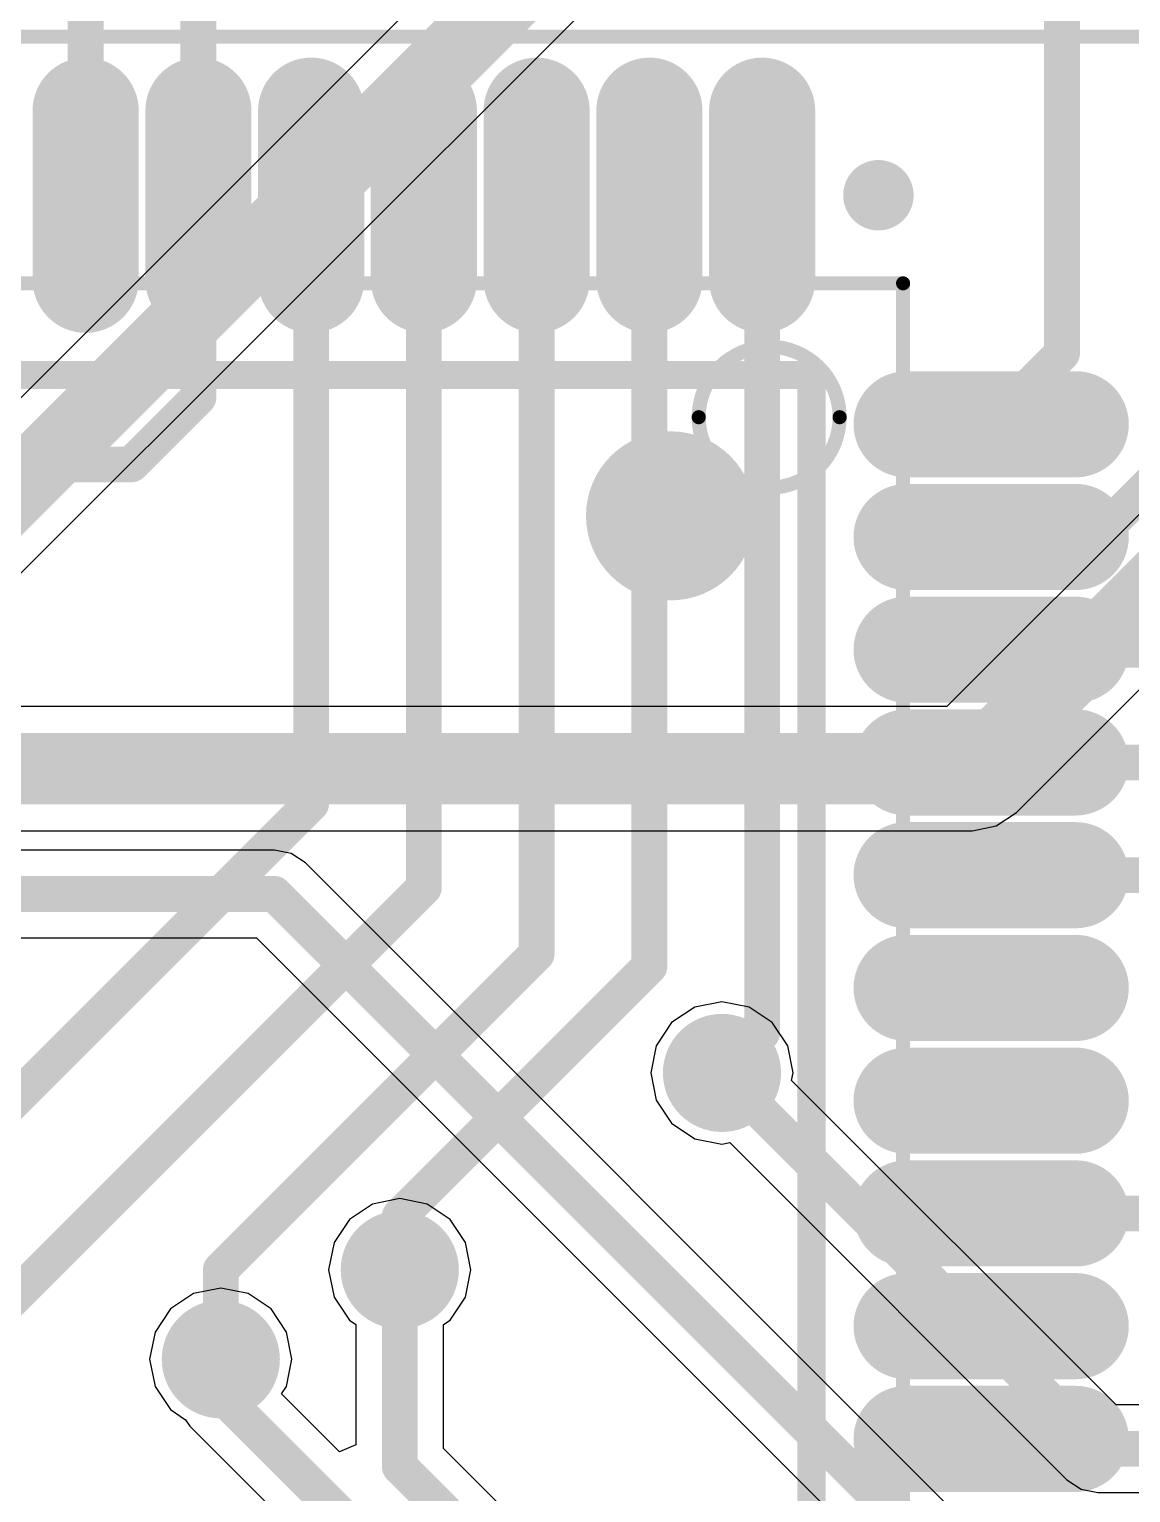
# Model space of a CAD drawing. Extents: x 6.31 to 9.67, y 3.49 to 7.65.
# Drawn here: x 8.0212 to 8.3289, y 6.6098 to 7.0186 of the extents above; entities that cross this region are included whole.
import ezdxf

# ---------------------------------------------------------------- set-up
doc = ezdxf.new("R2010")
doc.units = 0
for name, color, linetype in [('BOTTOMLAYER', 5, 'CONTINUOUS'), ('BOTTOMSOLDER', 6, 'CONTINUOUS'), ('MECHANICAL13', 56, 'CONTINUOUS'), ('MECHANICAL15', 56, 'CONTINUOUS'), ('MULTILAYER', 9, 'CONTINUOUS'), ('TOPLAYER', 1, 'CONTINUOUS'), ('TOPOVERLAY', 2, 'CONTINUOUS'), ('TOPPASTE', 8, 'CONTINUOUS'), ('TOPSOLDER', 216, 'CONTINUOUS')]:
    doc.layers.add(name, color=color, linetype=linetype)

msp = doc.modelspace()

# ---------------------------------------------------------------- linework, layer by layer
at = {"layer": 'BOTTOMLAYER'}
for p, q in [((7.99699, 6.84483), (8.25691, 7.10475)), ((8.20326, 7.10013), (7.97755, 6.87442)), ((8.41783, 6.96969), (8.27755, 6.82942)), ((8.29699, 6.79983), (8.43726, 6.94011)), ((8.27755, 6.82942), (7.68691, 6.82942)), ((8.29136, 6.79607), (8.29699, 6.79983)), ((8.29699, 6.79983), (8.29699, 6.79983)), ((8.29699, 6.79983), (8.29699, 6.79983)), ((8.28473, 6.79475), (8.29136, 6.79607)), ((7.83988, 6.79475), (8.28473, 6.79475)), ((8.08973, 6.78932), (7.84243, 6.78932)), ((8.09441, 6.78839), (8.08973, 6.78932)), ((8.09838, 6.78573), (8.09441, 6.78839)), ((8.2798, 6.60432), (8.09838, 6.78573)), ((7.84001, 6.76485), (8.08466, 6.76485)), ((8.08466, 6.76485), (8.26608, 6.58343)), ((8.21473, 6.74697), (8.20712, 6.74545)), ((8.22234, 6.74545), (8.21473, 6.74697)), ((8.20712, 6.74545), (8.20067, 6.74114)), ((8.22879, 6.74114), (8.22234, 6.74545)), ((8.20067, 6.74114), (8.19636, 6.73469)), ((8.2331, 6.73469), (8.22879, 6.74114)), ((8.19636, 6.73469), (8.19485, 6.72708)), ((8.23461, 6.72708), (8.2331, 6.73469)), ((8.19485, 6.72708), (8.19636, 6.71947)), ((8.23418, 6.72493), (8.23461, 6.72708)), ((8.3248, 6.63432), (8.23418, 6.72493)), ((8.19636, 6.71947), (8.20067, 6.71302)), ((8.20067, 6.71302), (8.20712, 6.70871)), ((8.20712, 6.70871), (8.21473, 6.7072)), ((8.21473, 6.7072), (8.21688, 6.70763)), ((8.21688, 6.70763), (8.31108, 6.61343)), ((8.11712, 6.69045), (8.11067, 6.68614)), ((8.12473, 6.69196), (8.11712, 6.69045)), ((8.13234, 6.69045), (8.12473, 6.69196)), ((8.13879, 6.68614), (8.13234, 6.69045)), ((8.11067, 6.68614), (8.10636, 6.67969)), ((8.1431, 6.67969), (8.13879, 6.68614)), ((8.10636, 6.67969), (8.10485, 6.67208)), ((8.14461, 6.67208), (8.1431, 6.67969)), ((8.10485, 6.67208), (8.10636, 6.66447)), ((8.1431, 6.66447), (8.14461, 6.67208)), ((8.06712, 6.66545), (8.06067, 6.66114)), ((8.07473, 6.66697), (8.06712, 6.66545)), ((8.08234, 6.66545), (8.07473, 6.66697)), ((8.08879, 6.66114), (8.08234, 6.66545)), ((8.10636, 6.66447), (8.11067, 6.65802)), ((8.13879, 6.65802), (8.1431, 6.66447)), ((8.06067, 6.66114), (8.05636, 6.65469)), ((8.0931, 6.65469), (8.08879, 6.66114)), ((8.11067, 6.65802), (8.11249, 6.65681)), ((8.11249, 6.65681), (8.11249, 6.62315)), ((8.13696, 6.65681), (8.13879, 6.65802)), ((8.13696, 6.62215), (8.13696, 6.65681)), ((8.05636, 6.65469), (8.05485, 6.64708)), ((8.09461, 6.64708), (8.0931, 6.65469)), ((8.05485, 6.64708), (8.05636, 6.63947)), ((8.0931, 6.63947), (8.09461, 6.64708)), ((8.05636, 6.63947), (8.06067, 6.63302)), ((8.09171, 6.6374), (8.0931, 6.63947)), ((8.10787, 6.62124), (8.09171, 6.6374)), ((8.06067, 6.63302), (8.06489, 6.6302)), ((8.44009, 6.63432), (8.3248, 6.63432)), ((8.06489, 6.6302), (8.06608, 6.62843)), ((8.06608, 6.62843), (8.1567, 6.53781)), ((8.11249, 6.62315), (8.10787, 6.62124)), ((8.1898, 6.56932), (8.13696, 6.62215)), ((8.31108, 6.61343), (8.31505, 6.61078)), ((8.31505, 6.61078), (8.31973, 6.60985)), ((8.31973, 6.60985), (8.64466, 6.60985))]:
    msp.add_line(p, q, dxfattribs=at)
for points, const_width in [([(7.98473, 6.85708), (8.24973, 7.12208)], 0.02), ([(8.28473, 6.81208), (8.43008, 6.95744)], 0.02), ([(7.67973, 6.81208), (8.28473, 6.81208)], 0.02), ([(7.82473, 6.77708), (8.08973, 6.77708)], 0.01), ([(8.08973, 6.77708), (8.27473, 6.59208)], 0.01), ([(8.21473, 6.72708), (8.31973, 6.62208)], 0.01), ([(8.12473, 6.61708), (8.12473, 6.67208)], 0.01), ([(8.07473, 6.63708), (8.07473, 6.64708)], 0.01), ([(8.07473, 6.63708), (8.17473, 6.53708)], 0.01), ([(8.31973, 6.62208), (8.64973, 6.62208)], 0.01), ([(8.12473, 6.61708), (8.18473, 6.55708)], 0.01)]:
    msp.add_lwpolyline(points, dxfattribs=dict(at, const_width=const_width))
for points, const_width in [([(8.27973, 6.81208, 1), (8.28973, 6.81208, 1)], 0.01), ([(8.27973, 6.81208, 1), (8.28973, 6.81208, 1)], 0.01), ([(8.08723, 6.77708, 1), (8.09223, 6.77708, 1)], 0.005), ([(8.08723, 6.77708, 1), (8.09223, 6.77708, 1)], 0.005), ([(8.20848, 6.72708, 1), (8.22098, 6.72708, 1)], 0.0125), ([(8.21223, 6.72708, 1), (8.21723, 6.72708, 1)], 0.005), ([(8.11848, 6.67208, 1), (8.13098, 6.67208, 1)], 0.0125), ([(8.12223, 6.67208, 1), (8.12723, 6.67208, 1)], 0.005), ([(8.06848, 6.64708, 1), (8.08098, 6.64708, 1)], 0.0125), ([(8.07223, 6.64708, 1), (8.07723, 6.64708, 1)], 0.005), ([(8.07223, 6.63708, 1), (8.07723, 6.63708, 1)], 0.005), ([(8.07223, 6.63708, 1), (8.07723, 6.63708, 1)], 0.005), ([(8.31723, 6.62208, 1), (8.32223, 6.62208, 1)], 0.005), ([(8.31723, 6.62208, 1), (8.32223, 6.62208, 1)], 0.005), ([(8.12223, 6.61708, 1), (8.12723, 6.61708, 1)], 0.005), ([(8.12223, 6.61708, 1), (8.12723, 6.61708, 1)], 0.005)]:
    msp.add_lwpolyline(points, format="xyb", close=True, dxfattribs=dict(at, const_width=const_width))
at = {"layer": 'BOTTOMSOLDER', "const_width": 0.0165}
for points in [[(8.20648, 6.72708, 1), (8.22298, 6.72708, 1)], [(8.11648, 6.67208, 1), (8.13298, 6.67208, 1)], [(8.06648, 6.64708, 1), (8.08298, 6.64708, 1)]]:
    msp.add_lwpolyline(points, format="xyb", close=True, dxfattribs=at)
at = {"layer": 'MECHANICAL13', "const_width": 0.00394}
for points in [[(7.71414, 6.94767), (8.26532, 6.94767)], [(8.26532, 6.39649), (8.26532, 6.94767)]]:
    msp.add_lwpolyline(points, dxfattribs=at)
at = {"layer": 'MECHANICAL13'}
for points, const_width in [([(8.26434, 6.94767, 1), (8.2663, 6.94767, 1)], 0.00197), ([(8.26434, 6.94767, 1), (8.2663, 6.94767, 1)], 0.00197), ([(8.2476, 6.91027, 1), (8.20823, 6.91027, 1)], 0.00394), ([(8.20725, 6.91027, 1), (8.20922, 6.91027, 1)], 0.00197), ([(8.24662, 6.91027, 1), (8.24859, 6.91027, 1)], 0.00197)]:
    msp.add_lwpolyline(points, format="xyb", close=True, dxfattribs=dict(at, const_width=const_width))
at = {"layer": 'MECHANICAL15', "const_width": 0.00394}
msp.add_lwpolyline([(7.64524, 7.01657), (8.33422, 7.01657)], dxfattribs=at)
at = {"layer": 'MULTILAYER', "const_width": 0.0125}
for points in [[(8.20848, 6.72708, 1), (8.22098, 6.72708, 1)], [(8.11848, 6.67208, 1), (8.13098, 6.67208, 1)], [(8.06848, 6.64708, 1), (8.08098, 6.64708, 1)]]:
    msp.add_lwpolyline(points, format="xyb", close=True, dxfattribs=at)
at = {"layer": 'TOPLAYER'}
for points, const_width in [([(8.30973, 6.92811), (8.30973, 7.43208)], 0.01), ([(8.06847, 6.97228), (8.06847, 7.03582)], 0.01), ([(8.03697, 6.97228), (8.03697, 7.02984)], 0.01), ([(8.03697, 6.9959), (8.03697, 6.94866)], 0.02165), ([(8.06847, 6.9959), (8.06847, 6.94866)], 0.02165), ([(8.09997, 6.9959), (8.09997, 6.94866)], 0.02165), ([(8.13146, 6.9959), (8.13146, 6.94866)], 0.02165), ([(8.16296, 6.9959), (8.16296, 6.94866)], 0.02165), ([(8.19445, 6.9959), (8.19445, 6.94866)], 0.02165), ([(8.22595, 6.9959), (8.22595, 6.94866)], 0.02165), ([(8.06847, 6.91582), (8.06847, 6.97228)], 0.01), ([(8.09997, 6.80232), (8.09997, 6.97228)], 0.01), ([(8.13146, 6.77882), (8.13146, 6.97228)], 0.01), ([(8.16296, 6.76031), (8.16296, 6.97228)], 0.01), ([(8.19445, 6.75681), (8.19445, 6.97228)], 0.01), ([(8.22595, 6.7383), (8.22595, 6.97228)], 0.01), ([(8.28993, 6.9083), (8.30973, 6.92811)], 0.01), ([(8.04973, 6.89708), (8.06847, 6.91582)], 0.01), ([(8.31355, 6.9083), (8.2663, 6.9083)], 0.02165), ([(7.90473, 6.89708), (8.04973, 6.89708)], 0.01), ([(8.31945, 6.87681), (8.33973, 6.89708)], 0.01), ([(8.31355, 6.87681), (8.2663, 6.87681)], 0.02165), ([(8.28993, 6.87681), (8.31945, 6.87681)], 0.01), ([(8.31355, 6.84531), (8.2663, 6.84531)], 0.02165), ([(8.28993, 6.84531), (8.33796, 6.84531)], 0.01), ([(8.31355, 6.81382), (8.2663, 6.81382)], 0.02165), ([(8.28993, 6.81382), (8.33646, 6.81382)], 0.01), ([(7.78973, 6.49208), (8.09997, 6.80232)], 0.01), ([(8.31355, 6.78232), (8.2663, 6.78232)], 0.02165), ([(8.28993, 6.78232), (8.38193, 6.78232)], 0.01), ([(7.79973, 6.44708), (8.13146, 6.77882)], 0.01), ([(8.07473, 6.67208), (8.16296, 6.76031)], 0.01), ([(8.12473, 6.68708), (8.19445, 6.75681)], 0.01), ([(8.31355, 6.75082), (8.2663, 6.75082)], 0.02165), ([(8.21473, 6.72708), (8.22595, 6.7383)], 0.01), ([(8.31355, 6.71933), (8.2663, 6.71933)], 0.02165), ([(8.31355, 6.68783), (8.2663, 6.68783)], 0.02165), ([(8.12473, 6.67208), (8.12473, 6.68708)], 0.01), ([(8.28993, 6.68783), (8.47048, 6.68783)], 0.01), ([(8.07473, 6.64708), (8.07473, 6.67208)], 0.01), ([(8.31355, 6.65634), (8.2663, 6.65634)], 0.02165), ([(8.31355, 6.62484), (8.2663, 6.62484)], 0.02165)]:
    msp.add_lwpolyline(points, dxfattribs=dict(at, const_width=const_width))
for points, const_width in [([(8.03156, 6.9959, 1), (8.04239, 6.9959, 1)], 0.01083), ([(8.06306, 6.9959, 1), (8.07388, 6.9959, 1)], 0.01083), ([(8.09455, 6.9959, 1), (8.10538, 6.9959, 1)], 0.01083), ([(8.12605, 6.9959, 1), (8.13687, 6.9959, 1)], 0.01083), ([(8.15754, 6.9959, 1), (8.16837, 6.9959, 1)], 0.01083), ([(8.18904, 6.9959, 1), (8.19987, 6.9959, 1)], 0.01083), ([(8.22054, 6.9959, 1), (8.23136, 6.9959, 1)], 0.01083), ([(8.03447, 6.97228, 1), (8.03947, 6.97228, 1)], 0.005), ([(8.06597, 6.97228, 1), (8.07097, 6.97228, 1)], 0.005), ([(8.06597, 6.97228, 1), (8.07097, 6.97228, 1)], 0.005), ([(8.09747, 6.97228, 1), (8.10247, 6.97228, 1)], 0.005), ([(8.12896, 6.97228, 1), (8.13396, 6.97228, 1)], 0.005), ([(8.16046, 6.97228, 1), (8.16546, 6.97228, 1)], 0.005), ([(8.19195, 6.97228, 1), (8.19695, 6.97228, 1)], 0.005), ([(8.22345, 6.97228, 1), (8.22845, 6.97228, 1)], 0.005), ([(8.03156, 6.94866, 1), (8.04239, 6.94866, 1)], 0.01083), ([(8.06306, 6.94866, 1), (8.07388, 6.94866, 1)], 0.01083), ([(8.09455, 6.94866, 1), (8.10538, 6.94866, 1)], 0.01083), ([(8.12605, 6.94866, 1), (8.13687, 6.94866, 1)], 0.01083), ([(8.15754, 6.94866, 1), (8.16837, 6.94866, 1)], 0.01083), ([(8.18904, 6.94866, 1), (8.19987, 6.94866, 1)], 0.01083), ([(8.22054, 6.94866, 1), (8.23136, 6.94866, 1)], 0.01083), ([(8.30723, 6.92811, 1), (8.31223, 6.92811, 1)], 0.005), ([(8.30723, 6.92811, 1), (8.31223, 6.92811, 1)], 0.005), ([(8.06597, 6.91582, 1), (8.07097, 6.91582, 1)], 0.005), ([(8.06597, 6.91582, 1), (8.07097, 6.91582, 1)], 0.005), ([(8.26089, 6.9083, 1), (8.27172, 6.9083, 1)], 0.01083), ([(8.30813, 6.9083, 1), (8.31896, 6.9083, 1)], 0.01083), ([(8.28743, 6.9083, 1), (8.29243, 6.9083, 1)], 0.005), ([(8.04723, 6.89708, 1), (8.05223, 6.89708, 1)], 0.005), ([(8.04723, 6.89708, 1), (8.05223, 6.89708, 1)], 0.005), ([(8.26089, 6.87681, 1), (8.27172, 6.87681, 1)], 0.01083), ([(8.30813, 6.87681, 1), (8.31896, 6.87681, 1)], 0.01083), ([(8.28743, 6.87681, 1), (8.29243, 6.87681, 1)], 0.005), ([(8.31695, 6.87681, 1), (8.32195, 6.87681, 1)], 0.005), ([(8.31695, 6.87681, 1), (8.32195, 6.87681, 1)], 0.005), ([(8.26089, 6.84531, 1), (8.27172, 6.84531, 1)], 0.01083), ([(8.30813, 6.84531, 1), (8.31896, 6.84531, 1)], 0.01083), ([(8.28743, 6.84531, 1), (8.29243, 6.84531, 1)], 0.005), ([(8.26089, 6.81382, 1), (8.27172, 6.81382, 1)], 0.01083), ([(8.30813, 6.81382, 1), (8.31896, 6.81382, 1)], 0.01083), ([(8.28743, 6.81382, 1), (8.29243, 6.81382, 1)], 0.005), ([(8.09747, 6.80232, 1), (8.10247, 6.80232, 1)], 0.005), ([(8.09747, 6.80232, 1), (8.10247, 6.80232, 1)], 0.005), ([(8.26089, 6.78232, 1), (8.27172, 6.78232, 1)], 0.01083), ([(8.30813, 6.78232, 1), (8.31896, 6.78232, 1)], 0.01083), ([(8.28743, 6.78232, 1), (8.29243, 6.78232, 1)], 0.005), ([(8.12896, 6.77882, 1), (8.13396, 6.77882, 1)], 0.005), ([(8.12896, 6.77882, 1), (8.13396, 6.77882, 1)], 0.005), ([(8.16046, 6.76031, 1), (8.16546, 6.76031, 1)], 0.005), ([(8.16046, 6.76031, 1), (8.16546, 6.76031, 1)], 0.005), ([(8.19195, 6.75681, 1), (8.19695, 6.75681, 1)], 0.005), ([(8.19195, 6.75681, 1), (8.19695, 6.75681, 1)], 0.005), ([(8.26089, 6.75082, 1), (8.27172, 6.75082, 1)], 0.01083), ([(8.30813, 6.75082, 1), (8.31896, 6.75082, 1)], 0.01083), ([(8.22345, 6.7383, 1), (8.22845, 6.7383, 1)], 0.005), ([(8.22345, 6.7383, 1), (8.22845, 6.7383, 1)], 0.005), ([(8.20848, 6.72708, 1), (8.22098, 6.72708, 1)], 0.0125), ([(8.21223, 6.72708, 1), (8.21723, 6.72708, 1)], 0.005), ([(8.26089, 6.71933, 1), (8.27172, 6.71933, 1)], 0.01083), ([(8.30813, 6.71933, 1), (8.31896, 6.71933, 1)], 0.01083), ([(8.26089, 6.68783, 1), (8.27172, 6.68783, 1)], 0.01083), ([(8.30813, 6.68783, 1), (8.31896, 6.68783, 1)], 0.01083), ([(8.12223, 6.68708, 1), (8.12723, 6.68708, 1)], 0.005), ([(8.12223, 6.68708, 1), (8.12723, 6.68708, 1)], 0.005), ([(8.28743, 6.68783, 1), (8.29243, 6.68783, 1)], 0.005), ([(8.11848, 6.67208, 1), (8.13098, 6.67208, 1)], 0.0125), ([(8.07223, 6.67208, 1), (8.07723, 6.67208, 1)], 0.005), ([(8.07223, 6.67208, 1), (8.07723, 6.67208, 1)], 0.005), ([(8.12223, 6.67208, 1), (8.12723, 6.67208, 1)], 0.005), ([(8.26089, 6.65634, 1), (8.27172, 6.65634, 1)], 0.01083), ([(8.30813, 6.65634, 1), (8.31896, 6.65634, 1)], 0.01083), ([(8.06848, 6.64708, 1), (8.08098, 6.64708, 1)], 0.0125), ([(8.07223, 6.64708, 1), (8.07723, 6.64708, 1)], 0.005), ([(8.26089, 6.62484, 1), (8.27172, 6.62484, 1)], 0.01083), ([(8.30813, 6.62484, 1), (8.31896, 6.62484, 1)], 0.01083)]:
    msp.add_lwpolyline(points, format="xyb", close=True, dxfattribs=dict(at, const_width=const_width))
at = {"layer": 'TOPOVERLAY'}
for points, const_width in [([(8.26335, 6.97228, 1), (8.25351, 6.97228, 1)], 0.00984), ([(8.25105, 6.97228, 1), (8.25597, 6.97228, 1)], 0.00492), ([(8.26089, 6.97228, 1), (8.26581, 6.97228, 1)], 0.00492), ([(8.23776, 6.92208, 1), (8.2417, 6.92208, 1)], 0.00394), ([(8.23776, 6.92208, 1), (8.2417, 6.92208, 1)], 0.00394), ([(8.21217, 6.88271, 1), (8.18855, 6.88271, 1)], 0.02362), ([(8.18264, 6.88271, 1), (8.19445, 6.88271, 1)], 0.01181), ([(8.20626, 6.88271, 1), (8.21808, 6.88271, 1)], 0.01181)]:
    msp.add_lwpolyline(points, format="xyb", close=True, dxfattribs=dict(at, const_width=const_width))
at = {"layer": 'TOPOVERLAY', "const_width": 0.00787}
for points in [[(7.73973, 6.92208), (8.23973, 6.92208)], [(8.23973, 6.42208), (8.23973, 6.92208)]]:
    msp.add_lwpolyline(points, dxfattribs=at)
at = {"layer": 'TOPPASTE', "const_width": 0.02165}
for points in [[(8.03697, 6.9959), (8.03697, 6.94866)], [(8.06847, 6.9959), (8.06847, 6.94866)], [(8.09997, 6.9959), (8.09997, 6.94866)], [(8.13146, 6.9959), (8.13146, 6.94866)], [(8.16296, 6.9959), (8.16296, 6.94866)], [(8.19445, 6.9959), (8.19445, 6.94866)], [(8.22595, 6.9959), (8.22595, 6.94866)], [(8.31355, 6.9083), (8.2663, 6.9083)], [(8.31355, 6.87681), (8.2663, 6.87681)], [(8.31355, 6.84531), (8.2663, 6.84531)], [(8.31355, 6.81382), (8.2663, 6.81382)], [(8.31355, 6.78232), (8.2663, 6.78232)], [(8.31355, 6.75082), (8.2663, 6.75082)], [(8.31355, 6.71933), (8.2663, 6.71933)], [(8.31355, 6.68783), (8.2663, 6.68783)], [(8.31355, 6.65634), (8.2663, 6.65634)], [(8.31355, 6.62484), (8.2663, 6.62484)]]:
    msp.add_lwpolyline(points, dxfattribs=at)
at = {"layer": 'TOPPASTE', "const_width": 0.01083}
for points in [[(8.03156, 6.9959, 1), (8.04239, 6.9959, 1)], [(8.06306, 6.9959, 1), (8.07388, 6.9959, 1)], [(8.09455, 6.9959, 1), (8.10538, 6.9959, 1)], [(8.12605, 6.9959, 1), (8.13687, 6.9959, 1)], [(8.15754, 6.9959, 1), (8.16837, 6.9959, 1)], [(8.18904, 6.9959, 1), (8.19987, 6.9959, 1)], [(8.22054, 6.9959, 1), (8.23136, 6.9959, 1)], [(8.03156, 6.94866, 1), (8.04239, 6.94866, 1)], [(8.06306, 6.94866, 1), (8.07388, 6.94866, 1)], [(8.09455, 6.94866, 1), (8.10538, 6.94866, 1)], [(8.12605, 6.94866, 1), (8.13687, 6.94866, 1)], [(8.15754, 6.94866, 1), (8.16837, 6.94866, 1)], [(8.18904, 6.94866, 1), (8.19987, 6.94866, 1)], [(8.22054, 6.94866, 1), (8.23136, 6.94866, 1)], [(8.26089, 6.9083, 1), (8.27172, 6.9083, 1)], [(8.30813, 6.9083, 1), (8.31896, 6.9083, 1)], [(8.26089, 6.87681, 1), (8.27172, 6.87681, 1)], [(8.30813, 6.87681, 1), (8.31896, 6.87681, 1)], [(8.26089, 6.84531, 1), (8.27172, 6.84531, 1)], [(8.30813, 6.84531, 1), (8.31896, 6.84531, 1)], [(8.26089, 6.81382, 1), (8.27172, 6.81382, 1)], [(8.30813, 6.81382, 1), (8.31896, 6.81382, 1)], [(8.26089, 6.78232, 1), (8.27172, 6.78232, 1)], [(8.30813, 6.78232, 1), (8.31896, 6.78232, 1)], [(8.26089, 6.75082, 1), (8.27172, 6.75082, 1)], [(8.30813, 6.75082, 1), (8.31896, 6.75082, 1)], [(8.26089, 6.71933, 1), (8.27172, 6.71933, 1)], [(8.30813, 6.71933, 1), (8.31896, 6.71933, 1)], [(8.26089, 6.68783, 1), (8.27172, 6.68783, 1)], [(8.30813, 6.68783, 1), (8.31896, 6.68783, 1)], [(8.26089, 6.65634, 1), (8.27172, 6.65634, 1)], [(8.30813, 6.65634, 1), (8.31896, 6.65634, 1)], [(8.26089, 6.62484, 1), (8.27172, 6.62484, 1)], [(8.30813, 6.62484, 1), (8.31896, 6.62484, 1)]]:
    msp.add_lwpolyline(points, format="xyb", close=True, dxfattribs=at)
at = {"layer": 'TOPSOLDER', "const_width": 0.02965}
for points in [[(8.03697, 6.9959), (8.03697, 6.94866)], [(8.06847, 6.9959), (8.06847, 6.94866)], [(8.09997, 6.9959), (8.09997, 6.94866)], [(8.13146, 6.9959), (8.13146, 6.94866)], [(8.16296, 6.9959), (8.16296, 6.94866)], [(8.19445, 6.9959), (8.19445, 6.94866)], [(8.22595, 6.9959), (8.22595, 6.94866)], [(8.31355, 6.9083), (8.2663, 6.9083)], [(8.31355, 6.87681), (8.2663, 6.87681)], [(8.31355, 6.84531), (8.2663, 6.84531)], [(8.31355, 6.81382), (8.2663, 6.81382)], [(8.31355, 6.78232), (8.2663, 6.78232)], [(8.31355, 6.75082), (8.2663, 6.75082)], [(8.31355, 6.71933), (8.2663, 6.71933)], [(8.31355, 6.68783), (8.2663, 6.68783)], [(8.31355, 6.65634), (8.2663, 6.65634)], [(8.31355, 6.62484), (8.2663, 6.62484)]]:
    msp.add_lwpolyline(points, dxfattribs=at)
at = {"layer": 'TOPSOLDER'}
for points, const_width in [([(8.02956, 6.9959, 1), (8.04439, 6.9959, 1)], 0.01483), ([(8.06106, 6.9959, 1), (8.07588, 6.9959, 1)], 0.01483), ([(8.09255, 6.9959, 1), (8.10738, 6.9959, 1)], 0.01483), ([(8.12405, 6.9959, 1), (8.13887, 6.9959, 1)], 0.01483), ([(8.15554, 6.9959, 1), (8.17037, 6.9959, 1)], 0.01483), ([(8.18704, 6.9959, 1), (8.20187, 6.9959, 1)], 0.01483), ([(8.21854, 6.9959, 1), (8.23336, 6.9959, 1)], 0.01483), ([(8.02956, 6.94866, 1), (8.04439, 6.94866, 1)], 0.01483), ([(8.06106, 6.94866, 1), (8.07588, 6.94866, 1)], 0.01483), ([(8.09255, 6.94866, 1), (8.10738, 6.94866, 1)], 0.01483), ([(8.12405, 6.94866, 1), (8.13887, 6.94866, 1)], 0.01483), ([(8.15554, 6.94866, 1), (8.17037, 6.94866, 1)], 0.01483), ([(8.18704, 6.94866, 1), (8.20187, 6.94866, 1)], 0.01483), ([(8.21854, 6.94866, 1), (8.23336, 6.94866, 1)], 0.01483), ([(8.25889, 6.9083, 1), (8.27372, 6.9083, 1)], 0.01483), ([(8.30613, 6.9083, 1), (8.32096, 6.9083, 1)], 0.01483), ([(8.25889, 6.87681, 1), (8.27372, 6.87681, 1)], 0.01483), ([(8.30613, 6.87681, 1), (8.32096, 6.87681, 1)], 0.01483), ([(8.25889, 6.84531, 1), (8.27372, 6.84531, 1)], 0.01483), ([(8.30613, 6.84531, 1), (8.32096, 6.84531, 1)], 0.01483), ([(8.25889, 6.81382, 1), (8.27372, 6.81382, 1)], 0.01483), ([(8.30613, 6.81382, 1), (8.32096, 6.81382, 1)], 0.01483), ([(8.25889, 6.78232, 1), (8.27372, 6.78232, 1)], 0.01483), ([(8.30613, 6.78232, 1), (8.32096, 6.78232, 1)], 0.01483), ([(8.25889, 6.75082, 1), (8.27372, 6.75082, 1)], 0.01483), ([(8.30613, 6.75082, 1), (8.32096, 6.75082, 1)], 0.01483), ([(8.20648, 6.72708, 1), (8.22298, 6.72708, 1)], 0.0165), ([(8.25889, 6.71933, 1), (8.27372, 6.71933, 1)], 0.01483), ([(8.30613, 6.71933, 1), (8.32096, 6.71933, 1)], 0.01483), ([(8.25889, 6.68783, 1), (8.27372, 6.68783, 1)], 0.01483), ([(8.30613, 6.68783, 1), (8.32096, 6.68783, 1)], 0.01483), ([(8.11648, 6.67208, 1), (8.13298, 6.67208, 1)], 0.0165), ([(8.25889, 6.65634, 1), (8.27372, 6.65634, 1)], 0.01483), ([(8.30613, 6.65634, 1), (8.32096, 6.65634, 1)], 0.01483), ([(8.06648, 6.64708, 1), (8.08298, 6.64708, 1)], 0.0165), ([(8.25889, 6.62484, 1), (8.27372, 6.62484, 1)], 0.01483), ([(8.30613, 6.62484, 1), (8.32096, 6.62484, 1)], 0.01483)]:
    msp.add_lwpolyline(points, format="xyb", close=True, dxfattribs=dict(at, const_width=const_width))

doc.saveas('drawing.dxf')
